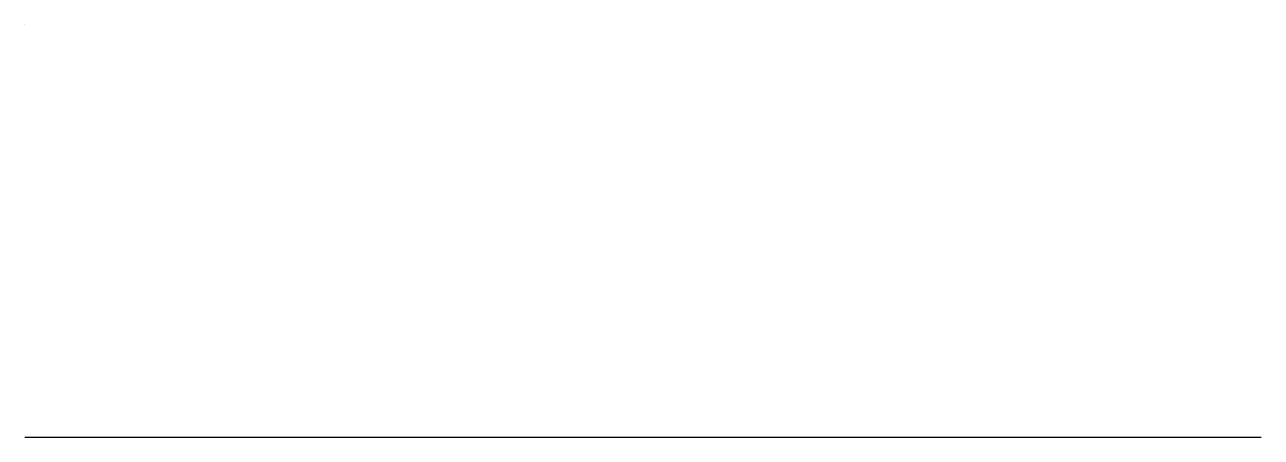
# Model space of a CAD drawing. Header units: millimetres. Extents: x 26.1 to 56.1, y 23.3 to 33.3.
import ezdxf

# ---------------------------------------------------------------- set-up
doc = ezdxf.new("R2010")
doc.units = ezdxf.units.MM

msp = doc.modelspace()

# ---------------------------------------------------------------- linework, layer by layer
for p, q in [((26.131, 33.298, 20), (26.131, 33.298, 40)), ((26.131, 23.298, 20), (26.131, 23.298, 40))]:
    msp.add_line(p, q)
at = {"extrusion": (0, -1, 0)}
msp.add_line((26.131, 23.298, 40), (56.131, 23.298, 20), dxfattribs=at)

doc.saveas('drawing.dxf')
